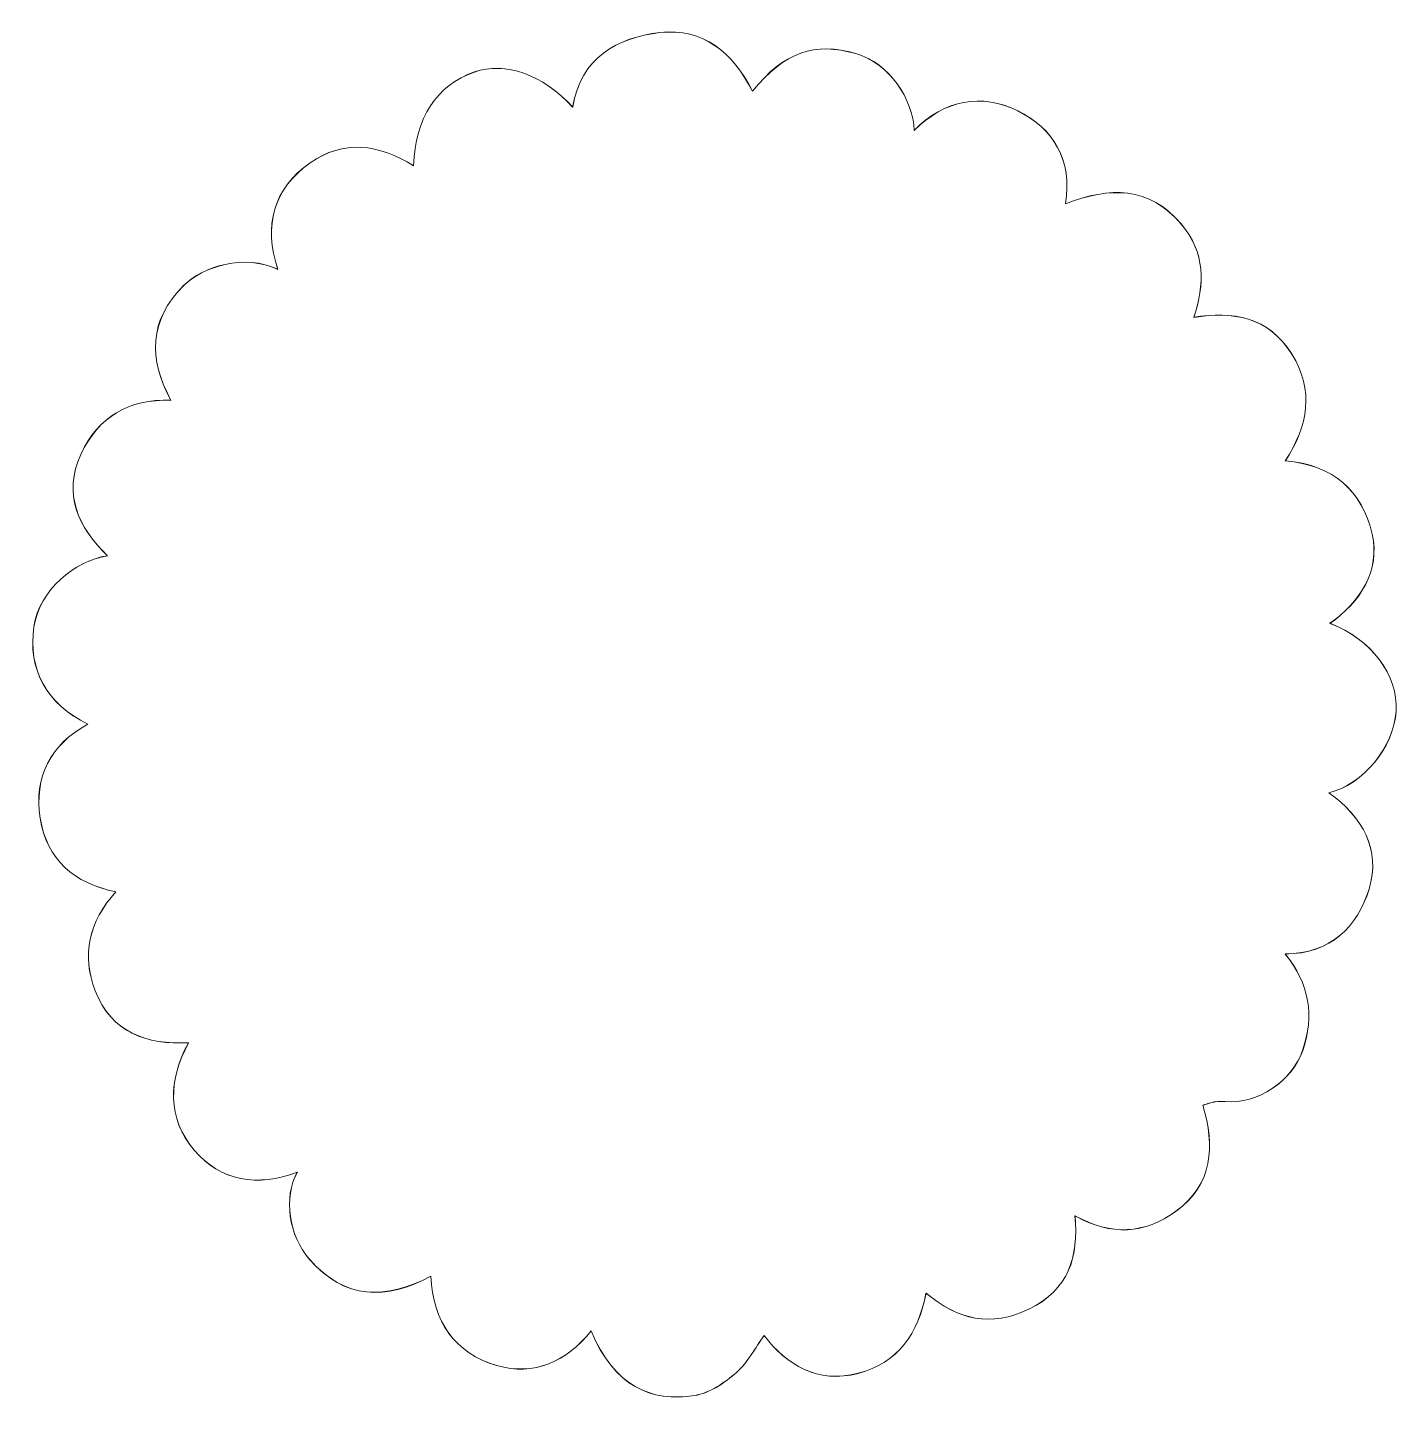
# Model space of a CAD drawing. Header units: centimetres. Extents: x -5.4 to 5.5, y -5.4 to 5.4.
# Drawn here: x -5.44 to -2.373, y 2.276 to 5.352 of the extents above; entities that cross this region are included whole.
import ezdxf

# ---------------------------------------------------------------- set-up
doc = ezdxf.new("R2010")
doc.units = ezdxf.units.CM
doc.header["$MEASUREMENT"] = 0
doc.layers.add('Layer 1', color=7, linetype='Continuous')

msp = doc.modelspace()

# ---------------------------------------------------------------- linework, layer by layer
at = {"layer": 'Layer 1', "lineweight": 13}
for points in [[(-4.57605, 5.04314), (-4.65352, 5.09219), (-4.73364, 5.10145), (-4.80764, 5.0496), (-4.80764, 5.0496), (-4.88932, 4.99237), (-4.91276, 4.90934), (-4.87969, 4.81134), (-4.87969, 4.81134), (-4.95428, 4.84698), (-5.04897, 4.81703), (-5.09059, 4.77528), (-5.09059, 4.77528), (-5.16912, 4.69646), (-5.16883, 4.61121), (-5.11919, 4.51829), (-5.11919, 4.51829), (-5.21304, 4.52162), (-5.28201, 4.48149), (-5.32049, 4.3973), (-5.32049, 4.3973), (-5.36094, 4.30874), (-5.32713, 4.23495), (-5.26101, 4.17039), (-5.26101, 4.17039), (-5.33454, 4.15949), (-5.4133, 4.09348), (-5.42553, 4.01193), (-5.42553, 4.01193), (-5.4399, 3.91575), (-5.39677, 3.83842), (-5.30496, 3.79381), (-5.30496, 3.79381), (-5.38904, 3.74788), (-5.42577, 3.6752), (-5.41153, 3.58352), (-5.41153, 3.58352), (-5.39714, 3.49078), (-5.33514, 3.43715), (-5.24217, 3.41866), (-5.24217, 3.41866), (-5.30318, 3.3514), (-5.3193, 3.27687), (-5.28839, 3.1972), (-5.28839, 3.1972), (-5.25198, 3.10333), (-5.17361, 3.07613), (-5.07971, 3.08092), (-5.07971, 3.08092), (-5.12456, 2.99803), (-5.12837, 2.91259), (-5.0668, 2.84044), (-5.0668, 2.84044), (-5.00764, 2.77109), (-4.92551, 2.75736), (-4.83627, 2.79139), (-4.83627, 2.79139), (-4.86799, 2.73437), (-4.85556, 2.64973), (-4.80891, 2.59621), (-4.80891, 2.59621), (-4.73014, 2.5058), (-4.63778, 2.50501), (-4.53771, 2.55851), (-4.53771, 2.55851), (-4.53337, 2.45686), (-4.48326, 2.38571), (-4.3897, 2.35854), (-4.3897, 2.35854), (-4.30712, 2.33457), (-4.23381, 2.36693), (-4.17877, 2.43622), (-4.17877, 2.43622), (-4.12839, 2.31282), (-4.04471, 2.27599), (-3.94726, 2.29155), (-3.94726, 2.29155), (-3.9139, 2.29687), (-3.88019, 2.31994), (-3.85378, 2.34306), (-3.85378, 2.34306), (-3.82822, 2.36544), (-3.8119, 2.39836), (-3.79213, 2.42574), (-3.79213, 2.42574), (-3.74133, 2.35994), (-3.67259, 2.31742), (-3.58128, 2.34118), (-3.58128, 2.34118), (-3.49257, 2.36428), (-3.44674, 2.43077), (-3.42983, 2.52073), (-3.42983, 2.52073), (-3.35765, 2.4607), (-3.28463, 2.44376), (-3.19972, 2.4848), (-3.19972, 2.4848), (-3.11061, 2.52782), (-3.08807, 2.60127), (-3.09645, 2.69369), (-3.09645, 2.69369), (-3.01591, 2.64821), (-2.94019, 2.6531), (-2.87052, 2.70382), (-2.87052, 2.70382), (-2.78718, 2.76446), (-2.7835, 2.84947), (-2.81035, 2.94115), (-2.81035, 2.94115), (-2.80003, 2.94409), (-2.79141, 2.94734), (-2.78246, 2.94888), (-2.78246, 2.94888), (-2.77526, 2.9501), (-2.76764, 2.94978), (-2.76029, 2.9492), (-2.76029, 2.9492), (-2.68737, 2.94338), (-2.61096, 2.99431), (-2.58717, 3.06353), (-2.58717, 3.06353), (-2.56042, 3.1414), (-2.57172, 3.21249), (-2.62606, 3.27948), (-2.62606, 3.27948), (-2.52435, 3.28017), (-2.46469, 3.34012), (-2.43866, 3.42437), (-2.43866, 3.42437), (-2.41117, 3.51322), (-2.45364, 3.58614), (-2.52833, 3.64011), (-2.52833, 3.64011), (-2.45245, 3.65818), (-2.38331, 3.74264), (-2.3781, 3.8222), (-2.3781, 3.8222), (-2.37276, 3.90351), (-2.43295, 3.98354), (-2.52632, 4.01929), (-2.52632, 4.01929), (-2.45909, 4.06538), (-2.41271, 4.13756), (-2.43163, 4.21905), (-2.43163, 4.21905), (-2.45433, 4.31671), (-2.51947, 4.37412), (-2.62589, 4.38293), (-2.62589, 4.38293), (-2.57512, 4.46188), (-2.56048, 4.54036), (-2.6115, 4.62193), (-2.6115, 4.62193), (-2.66421, 4.70617), (-2.74379, 4.71758), (-2.83079, 4.70398), (-2.83079, 4.70398), (-2.80563, 4.7783), (-2.80494, 4.8491), (-2.85857, 4.91258), (-2.85857, 4.91258), (-2.93022, 4.99735), (-3.01878, 4.99659), (-3.11797, 4.95806), (-3.11797, 4.95806), (-3.10114, 5.05635), (-3.14559, 5.1271), (-3.22423, 5.16594), (-3.22423, 5.16594), (-3.30488, 5.20581), (-3.38795, 5.19131), (-3.45619, 5.12218), (-3.45619, 5.12218), (-3.45934, 5.19235), (-3.51075, 5.27209), (-3.58684, 5.29413), (-3.58684, 5.29413), (-3.67802, 5.32056), (-3.74665, 5.29807), (-3.81817, 5.21028), (-3.81817, 5.21028), (-3.86132, 5.2954), (-3.92863, 5.35244), (-4.02497, 5.3412), (-4.02497, 5.3412), (-4.12078, 5.33003), (-4.20176, 5.28527), (-4.22026, 5.17446), (-4.22026, 5.17446), (-4.28731, 5.24751), (-4.37139, 5.27714), (-4.44013, 5.25301), (-4.44013, 5.25301), (-4.52445, 5.22322), (-4.57253, 5.15035), (-4.57605, 5.04314)], [(-4.57605, 5.04314), (-4.65352, 5.09219), (-4.73364, 5.10145), (-4.80764, 5.0496), (-4.80764, 5.0496), (-4.88932, 4.99237), (-4.91276, 4.90934), (-4.87969, 4.81134), (-4.87969, 4.81134), (-4.95428, 4.84698), (-5.04897, 4.81703), (-5.09059, 4.77528), (-5.09059, 4.77528), (-5.16912, 4.69646), (-5.16883, 4.61121), (-5.11919, 4.51829), (-5.11919, 4.51829), (-5.21304, 4.52162), (-5.28201, 4.48149), (-5.32049, 4.3973), (-5.32049, 4.3973), (-5.36094, 4.30874), (-5.32713, 4.23495), (-5.26101, 4.17039), (-5.26101, 4.17039), (-5.33454, 4.15949), (-5.4133, 4.09348), (-5.42553, 4.01193), (-5.42553, 4.01193), (-5.4399, 3.91575), (-5.39677, 3.83842), (-5.30496, 3.79381), (-5.30496, 3.79381), (-5.38904, 3.74788), (-5.42577, 3.6752), (-5.41153, 3.58352), (-5.41153, 3.58352), (-5.39714, 3.49078), (-5.33514, 3.43715), (-5.24217, 3.41866), (-5.24217, 3.41866), (-5.30318, 3.3514), (-5.3193, 3.27687), (-5.28839, 3.1972), (-5.28839, 3.1972), (-5.25198, 3.10333), (-5.17361, 3.07613), (-5.07971, 3.08092), (-5.07971, 3.08092), (-5.12456, 2.99803), (-5.12837, 2.91259), (-5.0668, 2.84044), (-5.0668, 2.84044), (-5.00764, 2.77109), (-4.92551, 2.75736), (-4.83627, 2.79139), (-4.83627, 2.79139), (-4.86799, 2.73437), (-4.85556, 2.64973), (-4.80891, 2.59621), (-4.80891, 2.59621), (-4.73014, 2.5058), (-4.63778, 2.50501), (-4.53771, 2.55851), (-4.53771, 2.55851), (-4.53337, 2.45686), (-4.48326, 2.38571), (-4.3897, 2.35854), (-4.3897, 2.35854), (-4.30712, 2.33457), (-4.23381, 2.36693), (-4.17877, 2.43622), (-4.17877, 2.43622), (-4.12839, 2.31282), (-4.04471, 2.27599), (-3.94726, 2.29155), (-3.94726, 2.29155), (-3.9139, 2.29687), (-3.88019, 2.31994), (-3.85378, 2.34306), (-3.85378, 2.34306), (-3.82822, 2.36544), (-3.8119, 2.39836), (-3.79213, 2.42574), (-3.79213, 2.42574), (-3.74133, 2.35994), (-3.67259, 2.31742), (-3.58128, 2.34118), (-3.58128, 2.34118), (-3.49257, 2.36428), (-3.44674, 2.43077), (-3.42983, 2.52073), (-3.42983, 2.52073), (-3.35765, 2.4607), (-3.28463, 2.44376), (-3.19972, 2.4848), (-3.19972, 2.4848), (-3.11061, 2.52782), (-3.08807, 2.60127), (-3.09645, 2.69369), (-3.09645, 2.69369), (-3.01591, 2.64821), (-2.94019, 2.6531), (-2.87052, 2.70382), (-2.87052, 2.70382), (-2.78718, 2.76446), (-2.7835, 2.84947), (-2.81035, 2.94115), (-2.81035, 2.94115), (-2.80003, 2.94409), (-2.79141, 2.94734), (-2.78246, 2.94888), (-2.78246, 2.94888), (-2.77526, 2.9501), (-2.76764, 2.94978), (-2.76029, 2.9492), (-2.76029, 2.9492), (-2.68737, 2.94338), (-2.61096, 2.99431), (-2.58717, 3.06353), (-2.58717, 3.06353), (-2.56042, 3.1414), (-2.57172, 3.21249), (-2.62606, 3.27948), (-2.62606, 3.27948), (-2.52435, 3.28017), (-2.46469, 3.34012), (-2.43866, 3.42437), (-2.43866, 3.42437), (-2.41117, 3.51322), (-2.45364, 3.58614), (-2.52833, 3.64011), (-2.52833, 3.64011), (-2.45245, 3.65818), (-2.38331, 3.74264), (-2.3781, 3.8222), (-2.3781, 3.8222), (-2.37276, 3.90351), (-2.43295, 3.98354), (-2.52632, 4.01929), (-2.52632, 4.01929), (-2.45909, 4.06538), (-2.41271, 4.13756), (-2.43163, 4.21905), (-2.43163, 4.21905), (-2.45433, 4.31671), (-2.51947, 4.37412), (-2.62589, 4.38293), (-2.62589, 4.38293), (-2.57512, 4.46188), (-2.56048, 4.54036), (-2.6115, 4.62193), (-2.6115, 4.62193), (-2.66421, 4.70617), (-2.74379, 4.71758), (-2.83079, 4.70398), (-2.83079, 4.70398), (-2.80563, 4.7783), (-2.80494, 4.8491), (-2.85857, 4.91258), (-2.85857, 4.91258), (-2.93022, 4.99735), (-3.01878, 4.99659), (-3.11797, 4.95806), (-3.11797, 4.95806), (-3.10114, 5.05635), (-3.14559, 5.1271), (-3.22423, 5.16594), (-3.22423, 5.16594), (-3.30488, 5.20581), (-3.38795, 5.19131), (-3.45619, 5.12218), (-3.45619, 5.12218), (-3.45934, 5.19235), (-3.51075, 5.27209), (-3.58684, 5.29413), (-3.58684, 5.29413), (-3.67802, 5.32056), (-3.74665, 5.29807), (-3.81817, 5.21028), (-3.81817, 5.21028), (-3.86132, 5.2954), (-3.92863, 5.35244), (-4.02497, 5.3412), (-4.02497, 5.3412), (-4.12078, 5.33003), (-4.20176, 5.28527), (-4.22026, 5.17446), (-4.22026, 5.17446), (-4.28731, 5.24751), (-4.37139, 5.27714), (-4.44013, 5.25301), (-4.44013, 5.25301), (-4.52445, 5.22322), (-4.57253, 5.15035), (-4.57605, 5.04314)], [(-4.57605, 5.04314), (-4.65352, 5.09219), (-4.73364, 5.10145), (-4.80764, 5.0496), (-4.80764, 5.0496), (-4.88932, 4.99237), (-4.91276, 4.90934), (-4.87969, 4.81134), (-4.87969, 4.81134), (-4.95428, 4.84698), (-5.04897, 4.81703), (-5.09059, 4.77528), (-5.09059, 4.77528), (-5.16912, 4.69646), (-5.16883, 4.61121), (-5.11919, 4.51829), (-5.11919, 4.51829), (-5.21304, 4.52162), (-5.28201, 4.48149), (-5.32049, 4.3973), (-5.32049, 4.3973), (-5.36094, 4.30874), (-5.32713, 4.23495), (-5.26101, 4.17039), (-5.26101, 4.17039), (-5.33454, 4.15949), (-5.4133, 4.09348), (-5.42553, 4.01193), (-5.42553, 4.01193), (-5.4399, 3.91575), (-5.39677, 3.83842), (-5.30496, 3.79381), (-5.30496, 3.79381), (-5.38904, 3.74788), (-5.42577, 3.6752), (-5.41153, 3.58352), (-5.41153, 3.58352), (-5.39714, 3.49078), (-5.33514, 3.43715), (-5.24217, 3.41866), (-5.24217, 3.41866), (-5.30318, 3.3514), (-5.3193, 3.27687), (-5.28839, 3.1972), (-5.28839, 3.1972), (-5.25198, 3.10333), (-5.17361, 3.07613), (-5.07971, 3.08092), (-5.07971, 3.08092), (-5.12456, 2.99803), (-5.12837, 2.91259), (-5.0668, 2.84044), (-5.0668, 2.84044), (-5.00764, 2.77109), (-4.92551, 2.75736), (-4.83627, 2.79139), (-4.83627, 2.79139), (-4.86799, 2.73437), (-4.85556, 2.64973), (-4.80891, 2.59621), (-4.80891, 2.59621), (-4.73014, 2.5058), (-4.63778, 2.50501), (-4.53771, 2.55851), (-4.53771, 2.55851), (-4.53337, 2.45686), (-4.48326, 2.38571), (-4.3897, 2.35854), (-4.3897, 2.35854), (-4.30712, 2.33457), (-4.23381, 2.36693), (-4.17877, 2.43622), (-4.17877, 2.43622), (-4.12839, 2.31282), (-4.04471, 2.27599), (-3.94726, 2.29155), (-3.94726, 2.29155), (-3.9139, 2.29687), (-3.88019, 2.31994), (-3.85378, 2.34306), (-3.85378, 2.34306), (-3.82822, 2.36544), (-3.8119, 2.39836), (-3.79213, 2.42574), (-3.79213, 2.42574), (-3.74133, 2.35994), (-3.67259, 2.31742), (-3.58128, 2.34118), (-3.58128, 2.34118), (-3.49257, 2.36428), (-3.44674, 2.43077), (-3.42983, 2.52073), (-3.42983, 2.52073), (-3.35765, 2.4607), (-3.28463, 2.44376), (-3.19972, 2.4848), (-3.19972, 2.4848), (-3.11061, 2.52782), (-3.08807, 2.60127), (-3.09645, 2.69369), (-3.09645, 2.69369), (-3.01591, 2.64821), (-2.94019, 2.6531), (-2.87052, 2.70382), (-2.87052, 2.70382), (-2.78718, 2.76446), (-2.7835, 2.84947), (-2.81035, 2.94115), (-2.81035, 2.94115), (-2.80003, 2.94409), (-2.79141, 2.94734), (-2.78246, 2.94888), (-2.78246, 2.94888), (-2.77526, 2.9501), (-2.76764, 2.94978), (-2.76029, 2.9492), (-2.76029, 2.9492), (-2.68737, 2.94338), (-2.61096, 2.99431), (-2.58717, 3.06353), (-2.58717, 3.06353), (-2.56042, 3.1414), (-2.57172, 3.21249), (-2.62606, 3.27948), (-2.62606, 3.27948), (-2.52435, 3.28017), (-2.46469, 3.34012), (-2.43866, 3.42437), (-2.43866, 3.42437), (-2.41117, 3.51322), (-2.45364, 3.58614), (-2.52833, 3.64011), (-2.52833, 3.64011), (-2.45245, 3.65818), (-2.38331, 3.74264), (-2.3781, 3.8222), (-2.3781, 3.8222), (-2.37276, 3.90351), (-2.43295, 3.98354), (-2.52632, 4.01929), (-2.52632, 4.01929), (-2.45909, 4.06538), (-2.41271, 4.13756), (-2.43163, 4.21905), (-2.43163, 4.21905), (-2.45433, 4.31671), (-2.51947, 4.37412), (-2.62589, 4.38293), (-2.62589, 4.38293), (-2.57512, 4.46188), (-2.56048, 4.54036), (-2.6115, 4.62193), (-2.6115, 4.62193), (-2.66421, 4.70617), (-2.74379, 4.71758), (-2.83079, 4.70398), (-2.83079, 4.70398), (-2.80563, 4.7783), (-2.80494, 4.8491), (-2.85857, 4.91258), (-2.85857, 4.91258), (-2.93022, 4.99735), (-3.01878, 4.99659), (-3.11797, 4.95806), (-3.11797, 4.95806), (-3.10114, 5.05635), (-3.14559, 5.1271), (-3.22423, 5.16594), (-3.22423, 5.16594), (-3.30488, 5.20581), (-3.38795, 5.19131), (-3.45619, 5.12218), (-3.45619, 5.12218), (-3.45934, 5.19235), (-3.51075, 5.27209), (-3.58684, 5.29413), (-3.58684, 5.29413), (-3.67802, 5.32056), (-3.74665, 5.29807), (-3.81817, 5.21028), (-3.81817, 5.21028), (-3.86132, 5.2954), (-3.92863, 5.35244), (-4.02497, 5.3412), (-4.02497, 5.3412), (-4.12078, 5.33003), (-4.20176, 5.28527), (-4.22026, 5.17446), (-4.22026, 5.17446), (-4.28731, 5.24751), (-4.37139, 5.27714), (-4.44013, 5.25301), (-4.44013, 5.25301), (-4.52445, 5.22322), (-4.57253, 5.15035), (-4.57605, 5.04314)], [(-4.57605, 5.04314), (-4.65352, 5.09219), (-4.73364, 5.10145), (-4.80764, 5.0496), (-4.80764, 5.0496), (-4.88932, 4.99237), (-4.91276, 4.90934), (-4.87969, 4.81134), (-4.87969, 4.81134), (-4.95428, 4.84698), (-5.04897, 4.81703), (-5.09059, 4.77528), (-5.09059, 4.77528), (-5.16912, 4.69646), (-5.16883, 4.61121), (-5.11919, 4.51829), (-5.11919, 4.51829), (-5.21304, 4.52162), (-5.28201, 4.48149), (-5.32049, 4.3973), (-5.32049, 4.3973), (-5.36094, 4.30874), (-5.32713, 4.23495), (-5.26101, 4.17039), (-5.26101, 4.17039), (-5.33454, 4.15949), (-5.4133, 4.09348), (-5.42553, 4.01193), (-5.42553, 4.01193), (-5.4399, 3.91575), (-5.39677, 3.83842), (-5.30496, 3.79381), (-5.30496, 3.79381), (-5.38904, 3.74788), (-5.42577, 3.6752), (-5.41153, 3.58352), (-5.41153, 3.58352), (-5.39714, 3.49078), (-5.33514, 3.43715), (-5.24217, 3.41866), (-5.24217, 3.41866), (-5.30318, 3.3514), (-5.3193, 3.27687), (-5.28839, 3.1972), (-5.28839, 3.1972), (-5.25198, 3.10333), (-5.17361, 3.07613), (-5.07971, 3.08092), (-5.07971, 3.08092), (-5.12456, 2.99803), (-5.12837, 2.91259), (-5.0668, 2.84044), (-5.0668, 2.84044), (-5.00764, 2.77109), (-4.92551, 2.75736), (-4.83627, 2.79139), (-4.83627, 2.79139), (-4.86799, 2.73437), (-4.85556, 2.64973), (-4.80891, 2.59621), (-4.80891, 2.59621), (-4.73014, 2.5058), (-4.63778, 2.50501), (-4.53771, 2.55851), (-4.53771, 2.55851), (-4.53337, 2.45686), (-4.48326, 2.38571), (-4.3897, 2.35854), (-4.3897, 2.35854), (-4.30712, 2.33457), (-4.23381, 2.36693), (-4.17877, 2.43622), (-4.17877, 2.43622), (-4.12839, 2.31282), (-4.04471, 2.27599), (-3.94726, 2.29155), (-3.94726, 2.29155), (-3.9139, 2.29687), (-3.88019, 2.31994), (-3.85378, 2.34306), (-3.85378, 2.34306), (-3.82822, 2.36544), (-3.8119, 2.39836), (-3.79213, 2.42574), (-3.79213, 2.42574), (-3.74133, 2.35994), (-3.67259, 2.31742), (-3.58128, 2.34118), (-3.58128, 2.34118), (-3.49257, 2.36428), (-3.44674, 2.43077), (-3.42983, 2.52073), (-3.42983, 2.52073), (-3.35765, 2.4607), (-3.28463, 2.44376), (-3.19972, 2.4848), (-3.19972, 2.4848), (-3.11061, 2.52782), (-3.08807, 2.60127), (-3.09645, 2.69369), (-3.09645, 2.69369), (-3.01591, 2.64821), (-2.94019, 2.6531), (-2.87052, 2.70382), (-2.87052, 2.70382), (-2.78718, 2.76446), (-2.7835, 2.84947), (-2.81035, 2.94115), (-2.81035, 2.94115), (-2.80003, 2.94409), (-2.79141, 2.94734), (-2.78246, 2.94888), (-2.78246, 2.94888), (-2.77526, 2.9501), (-2.76764, 2.94978), (-2.76029, 2.9492), (-2.76029, 2.9492), (-2.68737, 2.94338), (-2.61096, 2.99431), (-2.58717, 3.06353), (-2.58717, 3.06353), (-2.56042, 3.1414), (-2.57172, 3.21249), (-2.62606, 3.27948), (-2.62606, 3.27948), (-2.52435, 3.28017), (-2.46469, 3.34012), (-2.43866, 3.42437), (-2.43866, 3.42437), (-2.41117, 3.51322), (-2.45364, 3.58614), (-2.52833, 3.64011), (-2.52833, 3.64011), (-2.45245, 3.65818), (-2.38331, 3.74264), (-2.3781, 3.8222), (-2.3781, 3.8222), (-2.37276, 3.90351), (-2.43295, 3.98354), (-2.52632, 4.01929), (-2.52632, 4.01929), (-2.45909, 4.06538), (-2.41271, 4.13756), (-2.43163, 4.21905), (-2.43163, 4.21905), (-2.45433, 4.31671), (-2.51947, 4.37412), (-2.62589, 4.38293), (-2.62589, 4.38293), (-2.57512, 4.46188), (-2.56048, 4.54036), (-2.6115, 4.62193), (-2.6115, 4.62193), (-2.66421, 4.70617), (-2.74379, 4.71758), (-2.83079, 4.70398), (-2.83079, 4.70398), (-2.80563, 4.7783), (-2.80494, 4.8491), (-2.85857, 4.91258), (-2.85857, 4.91258), (-2.93022, 4.99735), (-3.01878, 4.99659), (-3.11797, 4.95806), (-3.11797, 4.95806), (-3.10114, 5.05635), (-3.14559, 5.1271), (-3.22423, 5.16594), (-3.22423, 5.16594), (-3.30488, 5.20581), (-3.38795, 5.19131), (-3.45619, 5.12218), (-3.45619, 5.12218), (-3.45934, 5.19235), (-3.51075, 5.27209), (-3.58684, 5.29413), (-3.58684, 5.29413), (-3.67802, 5.32056), (-3.74665, 5.29807), (-3.81817, 5.21028), (-3.81817, 5.21028), (-3.86132, 5.2954), (-3.92863, 5.35244), (-4.02497, 5.3412), (-4.02497, 5.3412), (-4.12078, 5.33003), (-4.20176, 5.28527), (-4.22026, 5.17446), (-4.22026, 5.17446), (-4.28731, 5.24751), (-4.37139, 5.27714), (-4.44013, 5.25301), (-4.44013, 5.25301), (-4.52445, 5.22322), (-4.57253, 5.15035), (-4.57605, 5.04314)], [(-4.57605, 5.04314), (-4.65352, 5.09219), (-4.73364, 5.10145), (-4.80764, 5.0496), (-4.80764, 5.0496), (-4.88932, 4.99237), (-4.91276, 4.90934), (-4.87969, 4.81134), (-4.87969, 4.81134), (-4.95428, 4.84698), (-5.04897, 4.81703), (-5.09059, 4.77528), (-5.09059, 4.77528), (-5.16912, 4.69646), (-5.16883, 4.61121), (-5.11919, 4.51829), (-5.11919, 4.51829), (-5.21304, 4.52162), (-5.28201, 4.48149), (-5.32049, 4.3973), (-5.32049, 4.3973), (-5.36094, 4.30874), (-5.32713, 4.23495), (-5.26101, 4.17039), (-5.26101, 4.17039), (-5.33454, 4.15949), (-5.4133, 4.09348), (-5.42553, 4.01193), (-5.42553, 4.01193), (-5.4399, 3.91575), (-5.39677, 3.83842), (-5.30496, 3.79381), (-5.30496, 3.79381), (-5.38904, 3.74788), (-5.42577, 3.6752), (-5.41153, 3.58352), (-5.41153, 3.58352), (-5.39714, 3.49078), (-5.33514, 3.43715), (-5.24217, 3.41866), (-5.24217, 3.41866), (-5.30318, 3.3514), (-5.3193, 3.27687), (-5.28839, 3.1972), (-5.28839, 3.1972), (-5.25198, 3.10333), (-5.17361, 3.07613), (-5.07971, 3.08092), (-5.07971, 3.08092), (-5.12456, 2.99803), (-5.12837, 2.91259), (-5.0668, 2.84044), (-5.0668, 2.84044), (-5.00764, 2.77109), (-4.92551, 2.75736), (-4.83627, 2.79139), (-4.83627, 2.79139), (-4.86799, 2.73437), (-4.85556, 2.64973), (-4.80891, 2.59621), (-4.80891, 2.59621), (-4.73014, 2.5058), (-4.63778, 2.50501), (-4.53771, 2.55851), (-4.53771, 2.55851), (-4.53337, 2.45686), (-4.48326, 2.38571), (-4.3897, 2.35854), (-4.3897, 2.35854), (-4.30712, 2.33457), (-4.23381, 2.36693), (-4.17877, 2.43622), (-4.17877, 2.43622), (-4.12839, 2.31282), (-4.04471, 2.27599), (-3.94726, 2.29155), (-3.94726, 2.29155), (-3.9139, 2.29687), (-3.88019, 2.31994), (-3.85378, 2.34306), (-3.85378, 2.34306), (-3.82822, 2.36544), (-3.8119, 2.39836), (-3.79213, 2.42574), (-3.79213, 2.42574), (-3.74133, 2.35994), (-3.67259, 2.31742), (-3.58128, 2.34118), (-3.58128, 2.34118), (-3.49257, 2.36428), (-3.44674, 2.43077), (-3.42983, 2.52073), (-3.42983, 2.52073), (-3.35765, 2.4607), (-3.28463, 2.44376), (-3.19972, 2.4848), (-3.19972, 2.4848), (-3.11061, 2.52782), (-3.08807, 2.60127), (-3.09645, 2.69369), (-3.09645, 2.69369), (-3.01591, 2.64821), (-2.94019, 2.6531), (-2.87052, 2.70382), (-2.87052, 2.70382), (-2.78718, 2.76446), (-2.7835, 2.84947), (-2.81035, 2.94115), (-2.81035, 2.94115), (-2.80003, 2.94409), (-2.79141, 2.94734), (-2.78246, 2.94888), (-2.78246, 2.94888), (-2.77526, 2.9501), (-2.76764, 2.94978), (-2.76029, 2.9492), (-2.76029, 2.9492), (-2.68737, 2.94338), (-2.61096, 2.99431), (-2.58717, 3.06353), (-2.58717, 3.06353), (-2.56042, 3.1414), (-2.57172, 3.21249), (-2.62606, 3.27948), (-2.62606, 3.27948), (-2.52435, 3.28017), (-2.46469, 3.34012), (-2.43866, 3.42437), (-2.43866, 3.42437), (-2.41117, 3.51322), (-2.45364, 3.58614), (-2.52833, 3.64011), (-2.52833, 3.64011), (-2.45245, 3.65818), (-2.38331, 3.74264), (-2.3781, 3.8222), (-2.3781, 3.8222), (-2.37276, 3.90351), (-2.43295, 3.98354), (-2.52632, 4.01929), (-2.52632, 4.01929), (-2.45909, 4.06538), (-2.41271, 4.13756), (-2.43163, 4.21905), (-2.43163, 4.21905), (-2.45433, 4.31671), (-2.51947, 4.37412), (-2.62589, 4.38293), (-2.62589, 4.38293), (-2.57512, 4.46188), (-2.56048, 4.54036), (-2.6115, 4.62193), (-2.6115, 4.62193), (-2.66421, 4.70617), (-2.74379, 4.71758), (-2.83079, 4.70398), (-2.83079, 4.70398), (-2.80563, 4.7783), (-2.80494, 4.8491), (-2.85857, 4.91258), (-2.85857, 4.91258), (-2.93022, 4.99735), (-3.01878, 4.99659), (-3.11797, 4.95806), (-3.11797, 4.95806), (-3.10114, 5.05635), (-3.14559, 5.1271), (-3.22423, 5.16594), (-3.22423, 5.16594), (-3.30488, 5.20581), (-3.38795, 5.19131), (-3.45619, 5.12218), (-3.45619, 5.12218), (-3.45934, 5.19235), (-3.51075, 5.27209), (-3.58684, 5.29413), (-3.58684, 5.29413), (-3.67802, 5.32056), (-3.74665, 5.29807), (-3.81817, 5.21028), (-3.81817, 5.21028), (-3.86132, 5.2954), (-3.92863, 5.35244), (-4.02497, 5.3412), (-4.02497, 5.3412), (-4.12078, 5.33003), (-4.20176, 5.28527), (-4.22026, 5.17446), (-4.22026, 5.17446), (-4.28731, 5.24751), (-4.37139, 5.27714), (-4.44013, 5.25301), (-4.44013, 5.25301), (-4.52445, 5.22322), (-4.57253, 5.15035), (-4.57605, 5.04314)], [(-4.57605, 5.04314), (-4.65352, 5.09219), (-4.73364, 5.10145), (-4.80764, 5.0496), (-4.80764, 5.0496), (-4.88932, 4.99237), (-4.91276, 4.90934), (-4.87969, 4.81134), (-4.87969, 4.81134), (-4.95428, 4.84698), (-5.04897, 4.81703), (-5.09059, 4.77528), (-5.09059, 4.77528), (-5.16912, 4.69646), (-5.16883, 4.61121), (-5.11919, 4.51829), (-5.11919, 4.51829), (-5.21304, 4.52162), (-5.28201, 4.48149), (-5.32049, 4.3973), (-5.32049, 4.3973), (-5.36094, 4.30874), (-5.32713, 4.23495), (-5.26101, 4.17039), (-5.26101, 4.17039), (-5.33454, 4.15949), (-5.4133, 4.09348), (-5.42553, 4.01193), (-5.42553, 4.01193), (-5.4399, 3.91575), (-5.39677, 3.83842), (-5.30496, 3.79381), (-5.30496, 3.79381), (-5.38904, 3.74788), (-5.42577, 3.6752), (-5.41153, 3.58352), (-5.41153, 3.58352), (-5.39714, 3.49078), (-5.33514, 3.43715), (-5.24217, 3.41866), (-5.24217, 3.41866), (-5.30318, 3.3514), (-5.3193, 3.27687), (-5.28839, 3.1972), (-5.28839, 3.1972), (-5.25198, 3.10333), (-5.17361, 3.07613), (-5.07971, 3.08092), (-5.07971, 3.08092), (-5.12456, 2.99803), (-5.12837, 2.91259), (-5.0668, 2.84044), (-5.0668, 2.84044), (-5.00764, 2.77109), (-4.92551, 2.75736), (-4.83627, 2.79139), (-4.83627, 2.79139), (-4.86799, 2.73437), (-4.85556, 2.64973), (-4.80891, 2.59621), (-4.80891, 2.59621), (-4.73014, 2.5058), (-4.63778, 2.50501), (-4.53771, 2.55851), (-4.53771, 2.55851), (-4.53337, 2.45686), (-4.48326, 2.38571), (-4.3897, 2.35854), (-4.3897, 2.35854), (-4.30712, 2.33457), (-4.23381, 2.36693), (-4.17877, 2.43622), (-4.17877, 2.43622), (-4.12839, 2.31282), (-4.04471, 2.27599), (-3.94726, 2.29155), (-3.94726, 2.29155), (-3.9139, 2.29687), (-3.88019, 2.31994), (-3.85378, 2.34306), (-3.85378, 2.34306), (-3.82822, 2.36544), (-3.8119, 2.39836), (-3.79213, 2.42574), (-3.79213, 2.42574), (-3.74133, 2.35994), (-3.67259, 2.31742), (-3.58128, 2.34118), (-3.58128, 2.34118), (-3.49257, 2.36428), (-3.44674, 2.43077), (-3.42983, 2.52073), (-3.42983, 2.52073), (-3.35765, 2.4607), (-3.28463, 2.44376), (-3.19972, 2.4848), (-3.19972, 2.4848), (-3.11061, 2.52782), (-3.08807, 2.60127), (-3.09645, 2.69369), (-3.09645, 2.69369), (-3.01591, 2.64821), (-2.94019, 2.6531), (-2.87052, 2.70382), (-2.87052, 2.70382), (-2.78718, 2.76446), (-2.7835, 2.84947), (-2.81035, 2.94115), (-2.81035, 2.94115), (-2.80003, 2.94409), (-2.79141, 2.94734), (-2.78246, 2.94888), (-2.78246, 2.94888), (-2.77526, 2.9501), (-2.76764, 2.94978), (-2.76029, 2.9492), (-2.76029, 2.9492), (-2.68737, 2.94338), (-2.61096, 2.99431), (-2.58717, 3.06353), (-2.58717, 3.06353), (-2.56042, 3.1414), (-2.57172, 3.21249), (-2.62606, 3.27948), (-2.62606, 3.27948), (-2.52435, 3.28017), (-2.46469, 3.34012), (-2.43866, 3.42437), (-2.43866, 3.42437), (-2.41117, 3.51322), (-2.45364, 3.58614), (-2.52833, 3.64011), (-2.52833, 3.64011), (-2.45245, 3.65818), (-2.38331, 3.74264), (-2.3781, 3.8222), (-2.3781, 3.8222), (-2.37276, 3.90351), (-2.43295, 3.98354), (-2.52632, 4.01929), (-2.52632, 4.01929), (-2.45909, 4.06538), (-2.41271, 4.13756), (-2.43163, 4.21905), (-2.43163, 4.21905), (-2.45433, 4.31671), (-2.51947, 4.37412), (-2.62589, 4.38293), (-2.62589, 4.38293), (-2.57512, 4.46188), (-2.56048, 4.54036), (-2.6115, 4.62193), (-2.6115, 4.62193), (-2.66421, 4.70617), (-2.74379, 4.71758), (-2.83079, 4.70398), (-2.83079, 4.70398), (-2.80563, 4.7783), (-2.80494, 4.8491), (-2.85857, 4.91258), (-2.85857, 4.91258), (-2.93022, 4.99735), (-3.01878, 4.99659), (-3.11797, 4.95806), (-3.11797, 4.95806), (-3.10114, 5.05635), (-3.14559, 5.1271), (-3.22423, 5.16594), (-3.22423, 5.16594), (-3.30488, 5.20581), (-3.38795, 5.19131), (-3.45619, 5.12218), (-3.45619, 5.12218), (-3.45934, 5.19235), (-3.51075, 5.27209), (-3.58684, 5.29413), (-3.58684, 5.29413), (-3.67802, 5.32056), (-3.74665, 5.29807), (-3.81817, 5.21028), (-3.81817, 5.21028), (-3.86132, 5.2954), (-3.92863, 5.35244), (-4.02497, 5.3412), (-4.02497, 5.3412), (-4.12078, 5.33003), (-4.20176, 5.28527), (-4.22026, 5.17446), (-4.22026, 5.17446), (-4.28731, 5.24751), (-4.37139, 5.27714), (-4.44013, 5.25301), (-4.44013, 5.25301), (-4.52445, 5.22322), (-4.57253, 5.15035), (-4.57605, 5.04314)], [(-4.57605, 5.04314), (-4.65352, 5.09219), (-4.73364, 5.10145), (-4.80764, 5.0496), (-4.80764, 5.0496), (-4.88932, 4.99237), (-4.91276, 4.90934), (-4.87969, 4.81134), (-4.87969, 4.81134), (-4.95428, 4.84698), (-5.04897, 4.81703), (-5.09059, 4.77528), (-5.09059, 4.77528), (-5.16912, 4.69646), (-5.16883, 4.61121), (-5.11919, 4.51829), (-5.11919, 4.51829), (-5.21304, 4.52162), (-5.28201, 4.48149), (-5.32049, 4.3973), (-5.32049, 4.3973), (-5.36094, 4.30874), (-5.32713, 4.23495), (-5.26101, 4.17039), (-5.26101, 4.17039), (-5.33454, 4.15949), (-5.4133, 4.09348), (-5.42553, 4.01193), (-5.42553, 4.01193), (-5.4399, 3.91575), (-5.39677, 3.83842), (-5.30496, 3.79381), (-5.30496, 3.79381), (-5.38904, 3.74788), (-5.42577, 3.6752), (-5.41153, 3.58352), (-5.41153, 3.58352), (-5.39714, 3.49078), (-5.33514, 3.43715), (-5.24217, 3.41866), (-5.24217, 3.41866), (-5.30318, 3.3514), (-5.3193, 3.27687), (-5.28839, 3.1972), (-5.28839, 3.1972), (-5.25198, 3.10333), (-5.17361, 3.07613), (-5.07971, 3.08092), (-5.07971, 3.08092), (-5.12456, 2.99803), (-5.12837, 2.91259), (-5.0668, 2.84044), (-5.0668, 2.84044), (-5.00764, 2.77109), (-4.92551, 2.75736), (-4.83627, 2.79139), (-4.83627, 2.79139), (-4.86799, 2.73437), (-4.85556, 2.64973), (-4.80891, 2.59621), (-4.80891, 2.59621), (-4.73014, 2.5058), (-4.63778, 2.50501), (-4.53771, 2.55851), (-4.53771, 2.55851), (-4.53337, 2.45686), (-4.48326, 2.38571), (-4.3897, 2.35854), (-4.3897, 2.35854), (-4.30712, 2.33457), (-4.23381, 2.36693), (-4.17877, 2.43622), (-4.17877, 2.43622), (-4.12839, 2.31282), (-4.04471, 2.27599), (-3.94726, 2.29155), (-3.94726, 2.29155), (-3.9139, 2.29687), (-3.88019, 2.31994), (-3.85378, 2.34306), (-3.85378, 2.34306), (-3.82822, 2.36544), (-3.8119, 2.39836), (-3.79213, 2.42574), (-3.79213, 2.42574), (-3.74133, 2.35994), (-3.67259, 2.31742), (-3.58128, 2.34118), (-3.58128, 2.34118), (-3.49257, 2.36428), (-3.44674, 2.43077), (-3.42983, 2.52073), (-3.42983, 2.52073), (-3.35765, 2.4607), (-3.28463, 2.44376), (-3.19972, 2.4848), (-3.19972, 2.4848), (-3.11061, 2.52782), (-3.08807, 2.60127), (-3.09645, 2.69369), (-3.09645, 2.69369), (-3.01591, 2.64821), (-2.94019, 2.6531), (-2.87052, 2.70382), (-2.87052, 2.70382), (-2.78718, 2.76446), (-2.7835, 2.84947), (-2.81035, 2.94115), (-2.81035, 2.94115), (-2.80003, 2.94409), (-2.79141, 2.94734), (-2.78246, 2.94888), (-2.78246, 2.94888), (-2.77526, 2.9501), (-2.76764, 2.94978), (-2.76029, 2.9492), (-2.76029, 2.9492), (-2.68737, 2.94338), (-2.61096, 2.99431), (-2.58717, 3.06353), (-2.58717, 3.06353), (-2.56042, 3.1414), (-2.57172, 3.21249), (-2.62606, 3.27948), (-2.62606, 3.27948), (-2.52435, 3.28017), (-2.46469, 3.34012), (-2.43866, 3.42437), (-2.43866, 3.42437), (-2.41117, 3.51322), (-2.45364, 3.58614), (-2.52833, 3.64011), (-2.52833, 3.64011), (-2.45245, 3.65818), (-2.38331, 3.74264), (-2.3781, 3.8222), (-2.3781, 3.8222), (-2.37276, 3.90351), (-2.43295, 3.98354), (-2.52632, 4.01929), (-2.52632, 4.01929), (-2.45909, 4.06538), (-2.41271, 4.13756), (-2.43163, 4.21905), (-2.43163, 4.21905), (-2.45433, 4.31671), (-2.51947, 4.37412), (-2.62589, 4.38293), (-2.62589, 4.38293), (-2.57512, 4.46188), (-2.56048, 4.54036), (-2.6115, 4.62193), (-2.6115, 4.62193), (-2.66421, 4.70617), (-2.74379, 4.71758), (-2.83079, 4.70398), (-2.83079, 4.70398), (-2.80563, 4.7783), (-2.80494, 4.8491), (-2.85857, 4.91258), (-2.85857, 4.91258), (-2.93022, 4.99735), (-3.01878, 4.99659), (-3.11797, 4.95806), (-3.11797, 4.95806), (-3.10114, 5.05635), (-3.14559, 5.1271), (-3.22423, 5.16594), (-3.22423, 5.16594), (-3.30488, 5.20581), (-3.38795, 5.19131), (-3.45619, 5.12218), (-3.45619, 5.12218), (-3.45934, 5.19235), (-3.51075, 5.27209), (-3.58684, 5.29413), (-3.58684, 5.29413), (-3.67802, 5.32056), (-3.74665, 5.29807), (-3.81817, 5.21028), (-3.81817, 5.21028), (-3.86132, 5.2954), (-3.92863, 5.35244), (-4.02497, 5.3412), (-4.02497, 5.3412), (-4.12078, 5.33003), (-4.20176, 5.28527), (-4.22026, 5.17446), (-4.22026, 5.17446), (-4.28731, 5.24751), (-4.37139, 5.27714), (-4.44013, 5.25301), (-4.44013, 5.25301), (-4.52445, 5.22322), (-4.57253, 5.15035), (-4.57605, 5.04314)], [(-4.57605, 5.04314), (-4.57256, 5.15035), (-4.52448, 5.22322), (-4.44003, 5.25285), (-4.44003, 5.25285), (-4.37129, 5.27701), (-4.28721, 5.24735), (-4.22016, 5.1743), (-4.22016, 5.1743), (-4.20167, 5.28511), (-4.12068, 5.32988), (-4.02487, 5.34104), (-4.02487, 5.34104), (-3.92854, 5.35228), (-3.86123, 5.29527), (-3.81807, 5.21012), (-3.81807, 5.21012), (-3.74655, 5.29794), (-3.67792, 5.3204), (-3.58674, 5.29397), (-3.58674, 5.29397), (-3.51067, 5.27193), (-3.45926, 5.19218), (-3.45609, 5.12202), (-3.45609, 5.12202), (-3.38788, 5.19116), (-3.3048, 5.20568), (-3.22413, 5.16578), (-3.22413, 5.16578), (-3.1455, 5.12691), (-3.10105, 5.05619), (-3.11787, 4.9579), (-3.11787, 4.9579), (-3.01868, 4.99642), (-2.93012, 4.99719), (-2.85847, 4.91242), (-2.85847, 4.91242), (-2.80484, 4.84897), (-2.80555, 4.77814), (-2.83069, 4.70382), (-2.83069, 4.70382), (-2.74369, 4.71745), (-2.66411, 4.70602), (-2.6114, 4.62177), (-2.6114, 4.62177), (-2.56039, 4.5402), (-2.57502, 4.46175), (-2.62579, 4.38277), (-2.62579, 4.38277), (-2.5194, 4.37396), (-2.45423, 4.31654), (-2.43153, 4.21889), (-2.43153, 4.21889), (-2.41261, 4.1374), (-2.45902, 4.06522), (-2.52622, 4.01913), (-2.52622, 4.01913), (-2.43287, 3.98338), (-2.37268, 3.90335), (-2.378, 3.82204), (-2.378, 3.82204), (-2.38321, 3.74248), (-2.45237, 3.658), (-2.52823, 3.63995), (-2.52823, 3.63995), (-2.45356, 3.58597), (-2.4111, 3.51306), (-2.43856, 3.42421), (-2.43856, 3.42421), (-2.4646, 3.33994), (-2.52426, 3.28001), (-2.62596, 3.27932), (-2.62596, 3.27932), (-2.57161, 3.21233), (-2.56034, 3.14123), (-2.58707, 3.06337), (-2.58707, 3.06337), (-2.61086, 2.99415), (-2.68727, 2.94322), (-2.76019, 2.94904), (-2.76019, 2.94904), (-2.76755, 2.94962), (-2.77517, 2.94994), (-2.78236, 2.94872), (-2.78236, 2.94872), (-2.7913, 2.94721), (-2.79995, 2.94396), (-2.81025, 2.94099), (-2.81025, 2.94099), (-2.78342, 2.84931), (-2.7871, 2.76433), (-2.87042, 2.70366), (-2.87042, 2.70366), (-2.94008, 2.65294), (-3.01581, 2.64804), (-3.09635, 2.69353), (-3.09635, 2.69353), (-3.08796, 2.60111), (-3.11053, 2.52766), (-3.19962, 2.48464), (-3.19962, 2.48464), (-3.28452, 2.44363), (-3.35755, 2.46054), (-3.42973, 2.52057), (-3.42973, 2.52057), (-3.44664, 2.43061), (-3.49246, 2.3641), (-3.58118, 2.34102), (-3.58118, 2.34102), (-3.67249, 2.31726), (-3.74123, 2.35978), (-3.79203, 2.42558), (-3.79203, 2.42558), (-3.81177, 2.3982), (-3.82812, 2.36528), (-3.85368, 2.3429), (-3.85368, 2.3429), (-3.88009, 2.31975), (-3.91379, 2.29668), (-3.94716, 2.29139), (-3.94716, 2.29139), (-4.04461, 2.27583), (-4.12829, 2.31266), (-4.17867, 2.43606), (-4.17867, 2.43606), (-4.2337, 2.36677), (-4.30702, 2.33441), (-4.3896, 2.35838), (-4.3896, 2.35838), (-4.48316, 2.38555), (-4.53327, 2.4567), (-4.53761, 2.55835), (-4.53761, 2.55835), (-4.63768, 2.50488), (-4.73002, 2.50564), (-4.80881, 2.59605), (-4.80881, 2.59605), (-4.85546, 2.64958), (-4.86789, 2.73422), (-4.83617, 2.79123), (-4.83617, 2.79123), (-4.92541, 2.7572), (-5.00754, 2.77094), (-5.0667, 2.84028), (-5.0667, 2.84028), (-5.12827, 2.91246), (-5.12446, 2.99789), (-5.07961, 3.08076), (-5.07961, 3.08076), (-5.17348, 3.07597), (-5.25188, 3.10317), (-5.28829, 3.19704), (-5.28829, 3.19704), (-5.31919, 3.27671), (-5.30308, 3.35124), (-5.24207, 3.4185), (-5.24207, 3.4185), (-5.33504, 3.43699), (-5.39701, 3.49063), (-5.41143, 3.58336), (-5.41143, 3.58336), (-5.42569, 3.67504), (-5.38894, 3.74772), (-5.30486, 3.79365), (-5.30486, 3.79365), (-5.39667, 3.83826), (-5.43982, 3.9156), (-5.42543, 4.01177), (-5.42543, 4.01177), (-5.41323, 4.09331), (-5.33444, 4.15933), (-5.26091, 4.17023), (-5.26091, 4.17023), (-5.32703, 4.23479), (-5.36082, 4.30858), (-5.32039, 4.39714), (-5.32039, 4.39714), (-5.28192, 4.48136), (-5.21294, 4.52149), (-5.11909, 4.51813), (-5.11909, 4.51813), (-5.1687, 4.61108), (-5.16902, 4.6963), (-5.09049, 4.77512), (-5.09049, 4.77512), (-5.04887, 4.81687), (-4.95418, 4.84682), (-4.87959, 4.81118), (-4.87959, 4.81118), (-4.91266, 4.90921), (-4.88922, 4.99223), (-4.80754, 5.04944), (-4.80754, 5.04944), (-4.73363, 5.10146), (-4.65349, 5.0922), (-4.57605, 5.04314)], [(-4.57605, 5.04314), (-4.57256, 5.15035), (-4.52448, 5.22322), (-4.44003, 5.25285), (-4.44003, 5.25285), (-4.37129, 5.27701), (-4.28721, 5.24735), (-4.22016, 5.1743), (-4.22016, 5.1743), (-4.20167, 5.28511), (-4.12068, 5.32988), (-4.02487, 5.34104), (-4.02487, 5.34104), (-3.92854, 5.35228), (-3.86123, 5.29527), (-3.81807, 5.21012), (-3.81807, 5.21012), (-3.74655, 5.29794), (-3.67792, 5.3204), (-3.58674, 5.29397), (-3.58674, 5.29397), (-3.51067, 5.27193), (-3.45926, 5.19218), (-3.45609, 5.12202), (-3.45609, 5.12202), (-3.38788, 5.19116), (-3.3048, 5.20568), (-3.22413, 5.16578), (-3.22413, 5.16578), (-3.1455, 5.12691), (-3.10105, 5.05619), (-3.11787, 4.9579), (-3.11787, 4.9579), (-3.01868, 4.99642), (-2.93012, 4.99719), (-2.85847, 4.91242), (-2.85847, 4.91242), (-2.80484, 4.84897), (-2.80555, 4.77814), (-2.83069, 4.70382), (-2.83069, 4.70382), (-2.74369, 4.71745), (-2.66411, 4.70602), (-2.6114, 4.62177), (-2.6114, 4.62177), (-2.56039, 4.5402), (-2.57502, 4.46175), (-2.62579, 4.38277), (-2.62579, 4.38277), (-2.5194, 4.37396), (-2.45423, 4.31654), (-2.43153, 4.21889), (-2.43153, 4.21889), (-2.41261, 4.1374), (-2.45902, 4.06522), (-2.52622, 4.01913), (-2.52622, 4.01913), (-2.43287, 3.98338), (-2.37268, 3.90335), (-2.378, 3.82204), (-2.378, 3.82204), (-2.38321, 3.74248), (-2.45237, 3.658), (-2.52823, 3.63995), (-2.52823, 3.63995), (-2.45356, 3.58597), (-2.4111, 3.51306), (-2.43856, 3.42421), (-2.43856, 3.42421), (-2.4646, 3.33994), (-2.52426, 3.28001), (-2.62596, 3.27932), (-2.62596, 3.27932), (-2.57161, 3.21233), (-2.56034, 3.14123), (-2.58707, 3.06337), (-2.58707, 3.06337), (-2.61086, 2.99415), (-2.68727, 2.94322), (-2.76019, 2.94904), (-2.76019, 2.94904), (-2.76755, 2.94962), (-2.77517, 2.94994), (-2.78236, 2.94872), (-2.78236, 2.94872), (-2.7913, 2.94721), (-2.79995, 2.94396), (-2.81025, 2.94099), (-2.81025, 2.94099), (-2.78342, 2.84931), (-2.7871, 2.76433), (-2.87042, 2.70366), (-2.87042, 2.70366), (-2.94008, 2.65294), (-3.01581, 2.64804), (-3.09635, 2.69353), (-3.09635, 2.69353), (-3.08796, 2.60111), (-3.11053, 2.52766), (-3.19962, 2.48464), (-3.19962, 2.48464), (-3.28452, 2.44363), (-3.35755, 2.46054), (-3.42973, 2.52057), (-3.42973, 2.52057), (-3.44664, 2.43061), (-3.49246, 2.3641), (-3.58118, 2.34102), (-3.58118, 2.34102), (-3.67249, 2.31726), (-3.74123, 2.35978), (-3.79203, 2.42558), (-3.79203, 2.42558), (-3.81177, 2.3982), (-3.82812, 2.36528), (-3.85368, 2.3429), (-3.85368, 2.3429), (-3.88009, 2.31975), (-3.91379, 2.29668), (-3.94716, 2.29139), (-3.94716, 2.29139), (-4.04461, 2.27583), (-4.12829, 2.31266), (-4.17867, 2.43606), (-4.17867, 2.43606), (-4.2337, 2.36677), (-4.30702, 2.33441), (-4.3896, 2.35838), (-4.3896, 2.35838), (-4.48316, 2.38555), (-4.53327, 2.4567), (-4.53761, 2.55835), (-4.53761, 2.55835), (-4.63768, 2.50488), (-4.73002, 2.50564), (-4.80881, 2.59605), (-4.80881, 2.59605), (-4.85546, 2.64958), (-4.86789, 2.73422), (-4.83617, 2.79123), (-4.83617, 2.79123), (-4.92541, 2.7572), (-5.00754, 2.77094), (-5.0667, 2.84028), (-5.0667, 2.84028), (-5.12827, 2.91246), (-5.12446, 2.99789), (-5.07961, 3.08076), (-5.07961, 3.08076), (-5.17348, 3.07597), (-5.25188, 3.10317), (-5.28829, 3.19704), (-5.28829, 3.19704), (-5.31919, 3.27671), (-5.30308, 3.35124), (-5.24207, 3.4185), (-5.24207, 3.4185), (-5.33504, 3.43699), (-5.39701, 3.49063), (-5.41143, 3.58336), (-5.41143, 3.58336), (-5.42569, 3.67504), (-5.38894, 3.74772), (-5.30486, 3.79365), (-5.30486, 3.79365), (-5.39667, 3.83826), (-5.43982, 3.9156), (-5.42543, 4.01177), (-5.42543, 4.01177), (-5.41323, 4.09331), (-5.33444, 4.15933), (-5.26091, 4.17023), (-5.26091, 4.17023), (-5.32703, 4.23479), (-5.36082, 4.30858), (-5.32039, 4.39714), (-5.32039, 4.39714), (-5.28192, 4.48136), (-5.21294, 4.52149), (-5.11909, 4.51813), (-5.11909, 4.51813), (-5.1687, 4.61108), (-5.16902, 4.6963), (-5.09049, 4.77512), (-5.09049, 4.77512), (-5.04887, 4.81687), (-4.95418, 4.84682), (-4.87959, 4.81118), (-4.87959, 4.81118), (-4.91266, 4.90921), (-4.88922, 4.99223), (-4.80754, 5.04944), (-4.80754, 5.04944), (-4.73363, 5.10146), (-4.65349, 5.0922), (-4.57605, 5.04314)], [(-4.57605, 5.04314), (-4.57256, 5.15035), (-4.52448, 5.22322), (-4.44003, 5.25285), (-4.44003, 5.25285), (-4.37129, 5.27701), (-4.28721, 5.24735), (-4.22016, 5.1743), (-4.22016, 5.1743), (-4.20167, 5.28511), (-4.12068, 5.32988), (-4.02487, 5.34104), (-4.02487, 5.34104), (-3.92854, 5.35228), (-3.86123, 5.29527), (-3.81807, 5.21012), (-3.81807, 5.21012), (-3.74655, 5.29794), (-3.67792, 5.3204), (-3.58674, 5.29397), (-3.58674, 5.29397), (-3.51067, 5.27193), (-3.45926, 5.19218), (-3.45609, 5.12202), (-3.45609, 5.12202), (-3.38788, 5.19116), (-3.3048, 5.20568), (-3.22413, 5.16578), (-3.22413, 5.16578), (-3.1455, 5.12691), (-3.10105, 5.05619), (-3.11787, 4.9579), (-3.11787, 4.9579), (-3.01868, 4.99642), (-2.93012, 4.99719), (-2.85847, 4.91242), (-2.85847, 4.91242), (-2.80484, 4.84897), (-2.80555, 4.77814), (-2.83069, 4.70382), (-2.83069, 4.70382), (-2.74369, 4.71745), (-2.66411, 4.70602), (-2.6114, 4.62177), (-2.6114, 4.62177), (-2.56039, 4.5402), (-2.57502, 4.46175), (-2.62579, 4.38277), (-2.62579, 4.38277), (-2.5194, 4.37396), (-2.45423, 4.31654), (-2.43153, 4.21889), (-2.43153, 4.21889), (-2.41261, 4.1374), (-2.45902, 4.06522), (-2.52622, 4.01913), (-2.52622, 4.01913), (-2.43287, 3.98338), (-2.37268, 3.90335), (-2.378, 3.82204), (-2.378, 3.82204), (-2.38321, 3.74248), (-2.45237, 3.658), (-2.52823, 3.63995), (-2.52823, 3.63995), (-2.45356, 3.58597), (-2.4111, 3.51306), (-2.43856, 3.42421), (-2.43856, 3.42421), (-2.4646, 3.33994), (-2.52426, 3.28001), (-2.62596, 3.27932), (-2.62596, 3.27932), (-2.57161, 3.21233), (-2.56034, 3.14123), (-2.58707, 3.06337), (-2.58707, 3.06337), (-2.61086, 2.99415), (-2.68727, 2.94322), (-2.76019, 2.94904), (-2.76019, 2.94904), (-2.76755, 2.94962), (-2.77517, 2.94994), (-2.78236, 2.94872), (-2.78236, 2.94872), (-2.7913, 2.94721), (-2.79995, 2.94396), (-2.81025, 2.94099), (-2.81025, 2.94099), (-2.78342, 2.84931), (-2.7871, 2.76433), (-2.87042, 2.70366), (-2.87042, 2.70366), (-2.94008, 2.65294), (-3.01581, 2.64804), (-3.09635, 2.69353), (-3.09635, 2.69353), (-3.08796, 2.60111), (-3.11053, 2.52766), (-3.19962, 2.48464), (-3.19962, 2.48464), (-3.28452, 2.44363), (-3.35755, 2.46054), (-3.42973, 2.52057), (-3.42973, 2.52057), (-3.44664, 2.43061), (-3.49246, 2.3641), (-3.58118, 2.34102), (-3.58118, 2.34102), (-3.67249, 2.31726), (-3.74123, 2.35978), (-3.79203, 2.42558), (-3.79203, 2.42558), (-3.81177, 2.3982), (-3.82812, 2.36528), (-3.85368, 2.3429), (-3.85368, 2.3429), (-3.88009, 2.31975), (-3.91379, 2.29668), (-3.94716, 2.29139), (-3.94716, 2.29139), (-4.04461, 2.27583), (-4.12829, 2.31266), (-4.17867, 2.43606), (-4.17867, 2.43606), (-4.2337, 2.36677), (-4.30702, 2.33441), (-4.3896, 2.35838), (-4.3896, 2.35838), (-4.48316, 2.38555), (-4.53327, 2.4567), (-4.53761, 2.55835), (-4.53761, 2.55835), (-4.63768, 2.50488), (-4.73002, 2.50564), (-4.80881, 2.59605), (-4.80881, 2.59605), (-4.85546, 2.64958), (-4.86789, 2.73422), (-4.83617, 2.79123), (-4.83617, 2.79123), (-4.92541, 2.7572), (-5.00754, 2.77094), (-5.0667, 2.84028), (-5.0667, 2.84028), (-5.12827, 2.91246), (-5.12446, 2.99789), (-5.07961, 3.08076), (-5.07961, 3.08076), (-5.17348, 3.07597), (-5.25188, 3.10317), (-5.28829, 3.19704), (-5.28829, 3.19704), (-5.31919, 3.27671), (-5.30308, 3.35124), (-5.24207, 3.4185), (-5.24207, 3.4185), (-5.33504, 3.43699), (-5.39701, 3.49063), (-5.41143, 3.58336), (-5.41143, 3.58336), (-5.42569, 3.67504), (-5.38894, 3.74772), (-5.30486, 3.79365), (-5.30486, 3.79365), (-5.39667, 3.83826), (-5.43982, 3.9156), (-5.42543, 4.01177), (-5.42543, 4.01177), (-5.41323, 4.09331), (-5.33444, 4.15933), (-5.26091, 4.17023), (-5.26091, 4.17023), (-5.32703, 4.23479), (-5.36082, 4.30858), (-5.32039, 4.39714), (-5.32039, 4.39714), (-5.28192, 4.48136), (-5.21294, 4.52149), (-5.11909, 4.51813), (-5.11909, 4.51813), (-5.1687, 4.61108), (-5.16902, 4.6963), (-5.09049, 4.77512), (-5.09049, 4.77512), (-5.04887, 4.81687), (-4.95418, 4.84682), (-4.87959, 4.81118), (-4.87959, 4.81118), (-4.91266, 4.90921), (-4.88922, 4.99223), (-4.80754, 5.04944), (-4.80754, 5.04944), (-4.73363, 5.10146), (-4.65349, 5.0922), (-4.57605, 5.04314)], [(-4.57605, 5.04314), (-4.57256, 5.15035), (-4.52448, 5.22322), (-4.44003, 5.25285), (-4.44003, 5.25285), (-4.37129, 5.27701), (-4.28721, 5.24735), (-4.22016, 5.1743), (-4.22016, 5.1743), (-4.20167, 5.28511), (-4.12068, 5.32988), (-4.02487, 5.34104), (-4.02487, 5.34104), (-3.92854, 5.35228), (-3.86123, 5.29527), (-3.81807, 5.21012), (-3.81807, 5.21012), (-3.74655, 5.29794), (-3.67792, 5.3204), (-3.58674, 5.29397), (-3.58674, 5.29397), (-3.51067, 5.27193), (-3.45926, 5.19218), (-3.45609, 5.12202), (-3.45609, 5.12202), (-3.38788, 5.19116), (-3.3048, 5.20568), (-3.22413, 5.16578), (-3.22413, 5.16578), (-3.1455, 5.12691), (-3.10105, 5.05619), (-3.11787, 4.9579), (-3.11787, 4.9579), (-3.01868, 4.99642), (-2.93012, 4.99719), (-2.85847, 4.91242), (-2.85847, 4.91242), (-2.80484, 4.84897), (-2.80555, 4.77814), (-2.83069, 4.70382), (-2.83069, 4.70382), (-2.74369, 4.71745), (-2.66411, 4.70602), (-2.6114, 4.62177), (-2.6114, 4.62177), (-2.56039, 4.5402), (-2.57502, 4.46175), (-2.62579, 4.38277), (-2.62579, 4.38277), (-2.5194, 4.37396), (-2.45423, 4.31654), (-2.43153, 4.21889), (-2.43153, 4.21889), (-2.41261, 4.1374), (-2.45902, 4.06522), (-2.52622, 4.01913), (-2.52622, 4.01913), (-2.43287, 3.98338), (-2.37268, 3.90335), (-2.378, 3.82204), (-2.378, 3.82204), (-2.38321, 3.74248), (-2.45237, 3.658), (-2.52823, 3.63995), (-2.52823, 3.63995), (-2.45356, 3.58597), (-2.4111, 3.51306), (-2.43856, 3.42421), (-2.43856, 3.42421), (-2.4646, 3.33994), (-2.52426, 3.28001), (-2.62596, 3.27932), (-2.62596, 3.27932), (-2.57161, 3.21233), (-2.56034, 3.14123), (-2.58707, 3.06337), (-2.58707, 3.06337), (-2.61086, 2.99415), (-2.68727, 2.94322), (-2.76019, 2.94904), (-2.76019, 2.94904), (-2.76755, 2.94962), (-2.77517, 2.94994), (-2.78236, 2.94872), (-2.78236, 2.94872), (-2.7913, 2.94721), (-2.79995, 2.94396), (-2.81025, 2.94099), (-2.81025, 2.94099), (-2.78342, 2.84931), (-2.7871, 2.76433), (-2.87042, 2.70366), (-2.87042, 2.70366), (-2.94008, 2.65294), (-3.01581, 2.64804), (-3.09635, 2.69353), (-3.09635, 2.69353), (-3.08796, 2.60111), (-3.11053, 2.52766), (-3.19962, 2.48464), (-3.19962, 2.48464), (-3.28452, 2.44363), (-3.35755, 2.46054), (-3.42973, 2.52057), (-3.42973, 2.52057), (-3.44664, 2.43061), (-3.49246, 2.3641), (-3.58118, 2.34102), (-3.58118, 2.34102), (-3.67249, 2.31726), (-3.74123, 2.35978), (-3.79203, 2.42558), (-3.79203, 2.42558), (-3.81177, 2.3982), (-3.82812, 2.36528), (-3.85368, 2.3429), (-3.85368, 2.3429), (-3.88009, 2.31975), (-3.91379, 2.29668), (-3.94716, 2.29139), (-3.94716, 2.29139), (-4.04461, 2.27583), (-4.12829, 2.31266), (-4.17867, 2.43606), (-4.17867, 2.43606), (-4.2337, 2.36677), (-4.30702, 2.33441), (-4.3896, 2.35838), (-4.3896, 2.35838), (-4.48316, 2.38555), (-4.53327, 2.4567), (-4.53761, 2.55835), (-4.53761, 2.55835), (-4.63768, 2.50488), (-4.73002, 2.50564), (-4.80881, 2.59605), (-4.80881, 2.59605), (-4.85546, 2.64958), (-4.86789, 2.73422), (-4.83617, 2.79123), (-4.83617, 2.79123), (-4.92541, 2.7572), (-5.00754, 2.77094), (-5.0667, 2.84028), (-5.0667, 2.84028), (-5.12827, 2.91246), (-5.12446, 2.99789), (-5.07961, 3.08076), (-5.07961, 3.08076), (-5.17348, 3.07597), (-5.25188, 3.10317), (-5.28829, 3.19704), (-5.28829, 3.19704), (-5.31919, 3.27671), (-5.30308, 3.35124), (-5.24207, 3.4185), (-5.24207, 3.4185), (-5.33504, 3.43699), (-5.39701, 3.49063), (-5.41143, 3.58336), (-5.41143, 3.58336), (-5.42569, 3.67504), (-5.38894, 3.74772), (-5.30486, 3.79365), (-5.30486, 3.79365), (-5.39667, 3.83826), (-5.43982, 3.9156), (-5.42543, 4.01177), (-5.42543, 4.01177), (-5.41323, 4.09331), (-5.33444, 4.15933), (-5.26091, 4.17023), (-5.26091, 4.17023), (-5.32703, 4.23479), (-5.36082, 4.30858), (-5.32039, 4.39714), (-5.32039, 4.39714), (-5.28192, 4.48136), (-5.21294, 4.52149), (-5.11909, 4.51813), (-5.11909, 4.51813), (-5.1687, 4.61108), (-5.16902, 4.6963), (-5.09049, 4.77512), (-5.09049, 4.77512), (-5.04887, 4.81687), (-4.95418, 4.84682), (-4.87959, 4.81118), (-4.87959, 4.81118), (-4.91266, 4.90921), (-4.88922, 4.99223), (-4.80754, 5.04944), (-4.80754, 5.04944), (-4.73363, 5.10146), (-4.65349, 5.0922), (-4.57605, 5.04314)]]:
    msp.add_open_spline(points, degree=3, knots=[0, 0, 0, 0, 0.02, 0.02, 0.02, 0.02, 0.04, 0.04, 0.04, 0.04, 0.06, 0.06, 0.06, 0.06, 0.08, 0.08, 0.08, 0.08, 0.1, 0.1, 0.1, 0.1, 0.12, 0.12, 0.12, 0.12, 0.14, 0.14, 0.14, 0.14, 0.16, 0.16, 0.16, 0.16, 0.18, 0.18, 0.18, 0.18, 0.2, 0.2, 0.2, 0.2, 0.22, 0.22, 0.22, 0.22, 0.24, 0.24, 0.24, 0.24, 0.26, 0.26, 0.26, 0.26, 0.28, 0.28, 0.28, 0.28, 0.3, 0.3, 0.3, 0.3, 0.32, 0.32, 0.32, 0.32, 0.34, 0.34, 0.34, 0.34, 0.36, 0.36, 0.36, 0.36, 0.38, 0.38, 0.38, 0.38, 0.4, 0.4, 0.4, 0.4, 0.42, 0.42, 0.42, 0.42, 0.44, 0.44, 0.44, 0.44, 0.46, 0.46, 0.46, 0.46, 0.48, 0.48, 0.48, 0.48, 0.5, 0.5, 0.5, 0.5, 0.52, 0.52, 0.52, 0.52, 0.54, 0.54, 0.54, 0.54, 0.56, 0.56, 0.56, 0.56, 0.58, 0.58, 0.58, 0.58, 0.6, 0.6, 0.6, 0.6, 0.62, 0.62, 0.62, 0.62, 0.64, 0.64, 0.64, 0.64, 0.66, 0.66, 0.66, 0.66, 0.68, 0.68, 0.68, 0.68, 0.7, 0.7, 0.7, 0.7, 0.72, 0.72, 0.72, 0.72, 0.74, 0.74, 0.74, 0.74, 0.76, 0.76, 0.76, 0.76, 0.78, 0.78, 0.78, 0.78, 0.8, 0.8, 0.8, 0.8, 0.82, 0.82, 0.82, 0.82, 0.84, 0.84, 0.84, 0.84, 0.86, 0.86, 0.86, 0.86, 0.88, 0.88, 0.88, 0.88, 0.9, 0.9, 0.9, 0.9, 0.92, 0.92, 0.92, 0.92, 0.94, 0.94, 0.94, 0.94, 0.96, 0.96, 0.96, 0.96, 1, 1, 1, 1], dxfattribs=at)

doc.saveas('drawing.dxf')
